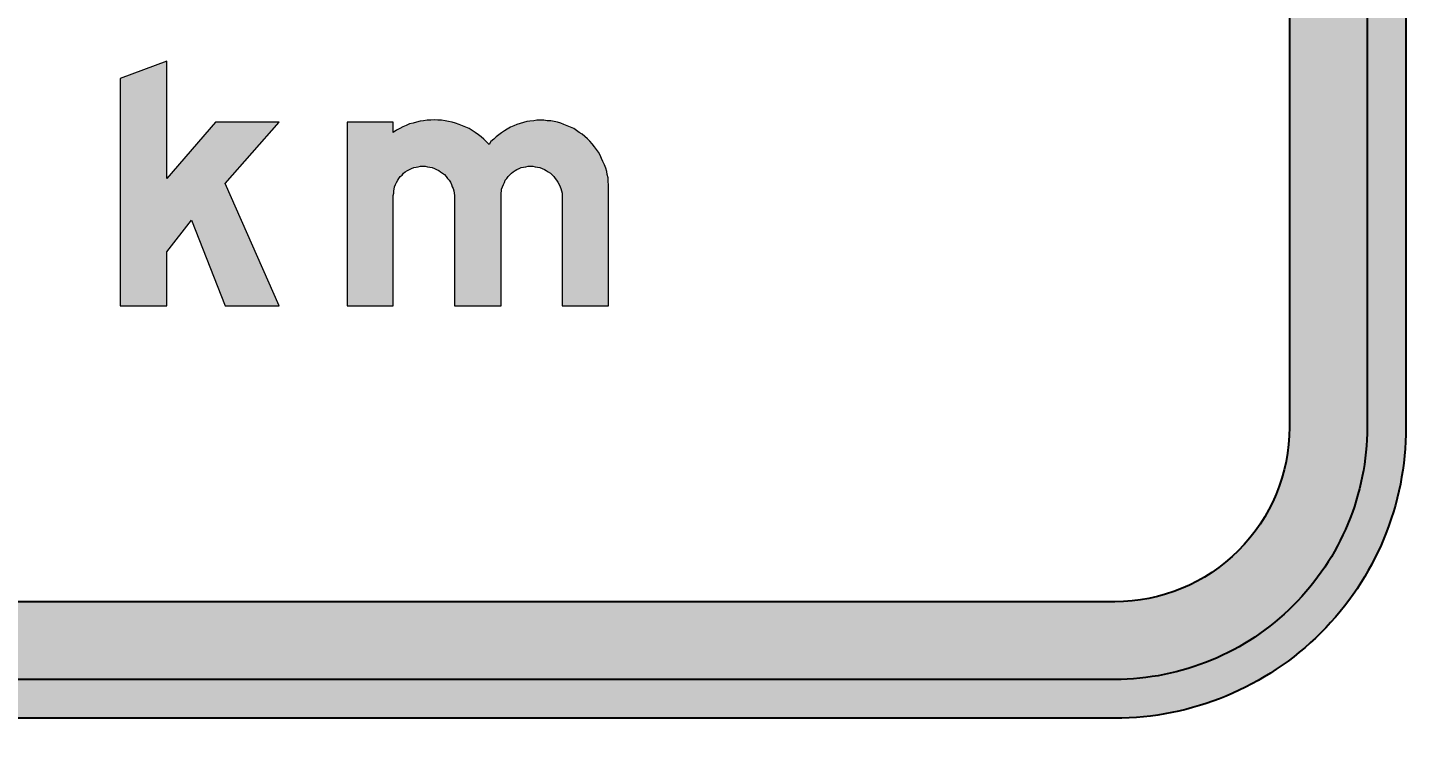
# Model space of a CAD drawing. Header units: millimetres. Extents: x 0 to 420, y 0 to 297.
# Drawn here: x 121.12 to 149.8, y 203.97 to 218.6 of the extents above; entities that cross this region are included whole.
import ezdxf

# ---------------------------------------------------------------- set-up
doc = ezdxf.new("R2010")
doc.units = ezdxf.units.MM
doc.header["$LTSCALE"] = 10
doc.layers.add('L25', color=1, linetype='Continuous')
doc.layers.add('T25', color=1, linetype='Continuous')
doc.layers.add('YELLOW', color=7, linetype='Continuous', true_color=0xfedb00)
doc.styles.add('ISO', font='iso3098b')
doc.dimstyles.new('signsdim', dxfattribs={"dimtxt": 2.5, "dimasz": 0.2, "dimexe": 1.5, "dimexo": 2, "dimgap": 1, "dimtad": 1, "dimlfac": 10, "dimrnd": 1, "dimtxsty": 'ISO', "dimblk": 'SGNDIM', "dimcen": 2.5, "dimse2": 1, "dimadec": 0, "dimazin": 0, "dimtfac": 1, "dimtix": 1, "dimtmove": 0, "dimatfit": 3, "dimfxl": 1, "dimarcsym": 0})

# ---------------------------------------------------------------- blocks, each defined once
blk = doc.blocks.new('SGNDIM')
for p, q in [((0, 4.5), (0, -4.5)), ((0, 0), (-1, 0))]:
    blk.add_line(p, q)
blk = doc.blocks.new('*D10')
at = {"layer": 'Defpoints', "color": 0, "transparency": 16777216}
for p in [(140.374, 206.552), (149.508, 203.988), (149.508, 178.704)]:
    blk.add_point(p, dxfattribs=at)
at = {"layer": 'T25', "color": 0, "lineweight": -2, "transparency": 16777216}
for p, q in [((149.508, 201.988), (149.508, 177.204)), ((140.574, 178.704), (149.308, 178.704))]:
    blk.add_line(p, q, dxfattribs=at)
at = {"layer": 'T25', "color": 0, "lineweight": -2, "transparency": 16777216, "xscale": 0.2, "yscale": 0.2, "zscale": 0.2, "rotation": 180}
blk.add_blockref('SGNDIM', (140.374, 178.704), dxfattribs=at)
at = {"layer": 'T25', "color": 0, "lineweight": -2, "transparency": 16777216, "xscale": 0.2, "yscale": 0.2, "zscale": 0.2}
blk.add_blockref('SGNDIM', (149.508, 178.704), dxfattribs=at)
at = {"layer": 'T25', "color": 0, "transparency": 16777216, "insert": (144.941, 180.954), "char_height": 2.5, "attachment_point": 5, "style": 'ISO'}
blk.add_mtext('91', dxfattribs=at)
blk = doc.blocks.new('*D27')
at = {"layer": 'Defpoints', "color": 0, "transparency": 16777216}
for p in [(55.602, 224.365), (55.602, 217.865), (163.419, 217.865)]:
    blk.add_point(p, dxfattribs=at)
at = {"layer": 'T25', "color": 0, "lineweight": -2, "transparency": 16777216}
blk.add_line((163.419, 224.165), (163.419, 218.065), dxfattribs=at)
at = {"layer": 'T25', "color": 0, "lineweight": -2, "transparency": 16777216, "xscale": 0.2, "yscale": 0.2, "zscale": 0.2}
for p, rotation in [((163.419, 224.365), 90), ((163.419, 217.865), 270)]:
    blk.add_blockref('SGNDIM', p, dxfattribs=dict(at, rotation=rotation))
at = {"layer": 'T25', "color": 0, "transparency": 16777216, "insert": (161.169, 221.115), "char_height": 2.5, "attachment_point": 5, "rotation": 90, "style": 'ISO'}
blk.add_mtext('65', dxfattribs=at)
blk = doc.blocks.new('*D34')
at = {"layer": 'Defpoints', "color": 0, "transparency": 16777216}
for p in [(150.048, 212.865), (149.44, 204.365), (163.419, 204.365)]:
    blk.add_point(p, dxfattribs=at)
at = {"layer": 'T25', "color": 0, "lineweight": -2, "transparency": 16777216}
for p, q in [((163.419, 212.665), (163.419, 204.565)), ((151.44, 204.365), (164.919, 204.365))]:
    blk.add_line(p, q, dxfattribs=at)
at = {"layer": 'T25', "color": 0, "lineweight": -2, "transparency": 16777216, "xscale": 0.2, "yscale": 0.2, "zscale": 0.2}
for p, rotation in [((163.419, 212.865), 90), ((163.419, 204.365), 270)]:
    blk.add_blockref('SGNDIM', p, dxfattribs=dict(at, rotation=rotation))
at = {"layer": 'T25', "color": 0, "transparency": 16777216, "insert": (161.169, 208.615), "char_height": 2.5, "attachment_point": 5, "rotation": 90, "style": 'ISO'}
blk.add_mtext('85', dxfattribs=at)

msp = doc.modelspace()

# ---------------------------------------------------------------- hatches: boundary and pattern name
at = {"layer": 'L25'}
h = msp.add_hatch(color=256, dxfattribs=at)
edge = h.paths.add_edge_path(flags=16)
edge.add_line((61.9077, 210.3647), (61.9077, 258.3647))
edge.add_arc((65.5077, 258.3647), 3.6, 90, 180, ccw=False)
edge.add_line((65.5077, 261.9647), (143.5077, 261.9647))
edge.add_arc((143.5077, 258.3647), 3.6, 0, 90, ccw=False)
edge.add_line((147.1077, 258.3647), (147.1077, 210.3647))
edge.add_arc((143.5077, 210.3647), 3.6, -90, 0, ccw=False)
edge.add_line((143.5077, 206.7647), (65.5077, 206.7647))
edge.add_arc((65.5077, 210.3647), 3.6, 180, 270, ccw=False)
edge = h.paths.add_edge_path()
edge.add_line((60.3077, 210.3647), (60.3077, 258.3647))
edge.add_arc((65.5077, 258.3647), 5.2, 90, 180, ccw=False)
edge.add_line((65.5077, 263.5647), (143.5077, 263.5647))
edge.add_arc((143.5077, 258.3647), 5.2, 0, 90, ccw=False)
edge.add_line((148.7077, 258.3647), (148.7077, 210.3647))
edge.add_arc((143.5077, 210.3647), 5.2, -90, 0, ccw=False)
edge.add_line((143.5077, 205.1647), (65.5077, 205.1647))
edge.add_arc((65.5077, 210.3647), 5.2, 180, 270, ccw=False)
h = msp.add_hatch(color=256, dxfattribs=at)
h.paths.add_polyline_path([(128.643, 215.1415), (128.6526, 215.1894), (128.6526, 215.2373), (128.6622, 215.2757), (128.6718, 215.3236), (128.691, 215.3715), (128.7101, 215.4098), (128.7389, 215.4577), (128.758, 215.4961), (128.7868, 215.5344), (128.8251, 215.5631), (128.8539, 215.6015), (128.8922, 215.6302), (128.9401, 215.659), (128.9784, 215.6781), (129.0168, 215.6973), (129.0647, 215.7165), (129.1126, 215.726), (129.1605, 215.7356), (129.2084, 215.7452), (129.2563, 215.7452), (129.3043, 215.7452), (129.3522, 215.7356), (129.4001, 215.726), (129.448, 215.7165), (129.4959, 215.6973), (129.5342, 215.6781), (129.5822, 215.659), (129.6205, 215.6302), (129.6588, 215.6015), (129.6971, 215.5727), (129.7355, 215.5344), (129.7642, 215.4961), (129.793, 215.4577), (129.8217, 215.4194), (129.8409, 215.3715), (129.8601, 215.3236), (129.8792, 215.2852), (129.8888, 215.2373), (129.8984, 215.1894), (129.908, 215.1415), (129.908, 215.084), (129.908, 212.8704), (130.8662, 212.8704), (130.8662, 215.1415), (130.8662, 215.1894), (130.8758, 215.2373), (130.8758, 215.2757), (130.895, 215.3236), (130.9142, 215.3715), (130.9333, 215.4098), (130.9525, 215.4577), (130.9812, 215.4961), (131.01, 215.5344), (131.0387, 215.5631), (131.0771, 215.6015), (131.1154, 215.6302), (131.1537, 215.659), (131.1921, 215.6781), (131.24, 215.6973), (131.2783, 215.7165), (131.3262, 215.726), (131.3741, 215.7356), (131.4221, 215.7452), (131.47, 215.7452), (131.5179, 215.7452), (131.5658, 215.7356), (131.6137, 215.726), (131.6616, 215.7165), (131.7095, 215.6973), (131.7575, 215.6781), (131.7958, 215.659), (131.8341, 215.6302), (131.882, 215.6015), (131.9108, 215.5727), (131.9491, 215.5344), (131.9779, 215.4961), (132.0066, 215.4577), (132.0354, 215.4194), (132.0641, 215.3715), (132.0833, 215.3236), (132.0928, 215.2852), (132.112, 215.2373), (132.1216, 215.1894), (132.1216, 215.1415), (132.1216, 215.084), (132.1216, 212.8704), (133.0799, 212.8704), (133.0799, 215.2852), (133.0799, 215.3619), (133.0703, 215.429), (133.0703, 215.5056), (133.0511, 215.5727), (133.0415, 215.6398), (133.0224, 215.7069), (132.9936, 215.774), (132.9649, 215.841), (132.9361, 215.9081), (132.9074, 215.9752), (132.8691, 216.0327), (132.8307, 216.0902), (132.7924, 216.1477), (132.7445, 216.2052), (132.6966, 216.2627), (132.6487, 216.3106), (132.5912, 216.3585), (132.5337, 216.4064), (132.4762, 216.4448), (132.4187, 216.4831), (132.3612, 216.5214), (132.2941, 216.5502), (132.227, 216.5789), (132.1599, 216.6077), (132.0928, 216.6364), (132.0258, 216.6556), (131.9587, 216.6652), (131.8916, 216.6843), (131.8149, 216.6843), (131.7479, 216.6939), (131.6712, 216.6939), (131.6041, 216.6939), (131.537, 216.6843), (131.4604, 216.6747), (131.3933, 216.6652), (131.3262, 216.646), (131.2591, 216.6268), (131.1921, 216.6077), (131.125, 216.5789), (131.0579, 216.5502), (130.9908, 216.5118), (130.9333, 216.4735), (130.8758, 216.4352), (130.8183, 216.3968), (130.7608, 216.3489), (130.7129, 216.301), (130.6554, 216.2531), (130.6171, 216.1956), (130.5596, 216.2531), (130.5117, 216.301), (130.4542, 216.3489), (130.3967, 216.3968), (130.3296, 216.4448), (130.2721, 216.4831), (130.205, 216.5214), (130.138, 216.5502), (130.0709, 216.5789), (130.0038, 216.6077), (129.9271, 216.6364), (129.8601, 216.6556), (129.7834, 216.6652), (129.7163, 216.6843), (129.6396, 216.6939), (129.563, 216.6939), (129.4863, 216.7035), (129.4192, 216.6939), (129.3426, 216.6939), (129.2659, 216.6843), (129.1988, 216.6747), (129.1222, 216.6556), (129.0551, 216.6364), (128.9784, 216.6172), (128.9114, 216.5885), (128.8443, 216.5597), (128.7772, 216.5214), (128.7101, 216.4927), (128.643, 216.4448), (128.643, 216.6556), (127.6943, 216.6556), (127.6943, 212.8704), (128.643, 212.8704)])
h.paths.add_polyline_path([(123.0179, 212.8704), (123.9762, 212.8704), (123.9762, 213.982), (124.4841, 214.6336), (125.1836, 212.8704), (126.2952, 212.8704), (125.1836, 215.3906), (126.2952, 216.6556), (124.9824, 216.6556), (123.9762, 215.4961), (123.9762, 217.9109), (123.0179, 217.5564)])
at = {"layer": 'YELLOW'}
h = msp.add_hatch(color=256, dxfattribs=at)
edge = h.paths.add_edge_path()
edge.add_line((59.5077, 210.3647), (59.5077, 258.3647))
edge.add_arc((65.5077, 258.3647), 6, 90, 180, ccw=False)
edge.add_line((65.5077, 264.3647), (143.5077, 264.3647))
edge.add_arc((143.5077, 258.3647), 6, 0, 90, ccw=False)
edge.add_line((149.5077, 258.3647), (149.5077, 210.3647))
edge.add_arc((143.5077, 210.3647), 6, -90, 0, ccw=False)
edge.add_line((143.5077, 204.3647), (65.5077, 204.3647))
edge.add_arc((65.5077, 210.3647), 6, 180, 270, ccw=False)
edge = h.paths.add_edge_path(flags=16)
edge.add_line((60.3077, 210.3647), (60.3077, 258.3647))
edge.add_arc((65.5077, 258.3647), 5.2, 90, 180, ccw=False)
edge.add_line((65.5077, 263.5647), (143.5077, 263.5647))
edge.add_arc((143.5077, 258.3647), 5.2, 0, 90, ccw=False)
edge.add_line((148.7077, 258.3647), (148.7077, 210.3647))
edge.add_arc((143.5077, 210.3647), 5.2, -90, 0, ccw=False)
edge.add_line((143.5077, 205.1647), (65.5077, 205.1647))
edge.add_arc((65.5077, 210.3647), 5.2, 180, 270, ccw=False)

# ---------------------------------------------------------------- linework, layer by layer
at = {"layer": 'L25'}
for points in [[(59.5077, 210.3647), (59.5077, 258.3647, -0.4142136), (65.5077, 264.3647), (143.5077, 264.3647, -0.4142136), (149.5077, 258.3647), (149.5077, 210.3647, -0.4142136), (143.5077, 204.3647), (65.5077, 204.3647, -0.4142136)], [(60.3077, 210.3647), (60.3077, 258.3647, -0.4142136), (65.5077, 263.5647), (143.5077, 263.5647, -0.4142136), (148.7077, 258.3647), (148.7077, 210.3647, -0.4142136), (143.5077, 205.1647), (65.5077, 205.1647, -0.4142136)], [(61.9077, 210.3647), (61.9077, 258.3647, -0.4142136), (65.5077, 261.9647), (143.5077, 261.9647, -0.4142136), (147.1077, 258.3647), (147.1077, 210.3647, -0.4142136), (143.5077, 206.7647), (65.5077, 206.7647, -0.4142136)]]:
    msp.add_lwpolyline(points, format="xyb", close=True, dxfattribs=at)
at = {"layer": 'L25', "lineweight": 0}
for points in [[(123.0179, 212.8704), (123.9762, 212.8704), (123.9762, 213.982), (124.4841, 214.6336), (125.1836, 212.8704), (126.2952, 212.8704), (125.1836, 215.3906), (126.2952, 216.6556), (124.9824, 216.6556), (123.9762, 215.4961), (123.9762, 217.9109), (123.0179, 217.5564), (123.0179, 212.8704)], [(128.643, 215.1415), (128.6526, 215.1894), (128.6526, 215.2373), (128.6622, 215.2757), (128.6718, 215.3236), (128.691, 215.3715), (128.7101, 215.4098), (128.7389, 215.4577), (128.758, 215.4961), (128.7868, 215.5344), (128.8251, 215.5631), (128.8539, 215.6015), (128.8922, 215.6302), (128.9401, 215.659), (128.9784, 215.6781), (129.0168, 215.6973), (129.0647, 215.7165), (129.1126, 215.726), (129.1605, 215.7356), (129.2084, 215.7452), (129.2563, 215.7452), (129.3043, 215.7452), (129.3522, 215.7356), (129.4001, 215.726), (129.448, 215.7165), (129.4959, 215.6973), (129.5342, 215.6781), (129.5822, 215.659), (129.6205, 215.6302), (129.6588, 215.6015), (129.6971, 215.5727), (129.7355, 215.5344), (129.7642, 215.4961), (129.793, 215.4577), (129.8217, 215.4194), (129.8409, 215.3715), (129.8601, 215.3236), (129.8792, 215.2852), (129.8888, 215.2373), (129.8984, 215.1894), (129.908, 215.1415), (129.908, 215.084), (129.908, 212.8704), (130.8662, 212.8704), (130.8662, 215.1415), (130.8662, 215.1894), (130.8758, 215.2373), (130.8758, 215.2757), (130.895, 215.3236), (130.9142, 215.3715), (130.9333, 215.4098), (130.9525, 215.4577), (130.9812, 215.4961), (131.01, 215.5344), (131.0387, 215.5631), (131.0771, 215.6015), (131.1154, 215.6302), (131.1537, 215.659), (131.1921, 215.6781), (131.24, 215.6973), (131.2783, 215.7165), (131.3262, 215.726), (131.3741, 215.7356), (131.4221, 215.7452), (131.47, 215.7452), (131.5179, 215.7452), (131.5658, 215.7356), (131.6137, 215.726), (131.6616, 215.7165), (131.7095, 215.6973), (131.7575, 215.6781), (131.7958, 215.659), (131.8341, 215.6302), (131.882, 215.6015), (131.9108, 215.5727), (131.9491, 215.5344), (131.9779, 215.4961), (132.0066, 215.4577), (132.0354, 215.4194), (132.0641, 215.3715), (132.0833, 215.3236), (132.0928, 215.2852), (132.112, 215.2373), (132.1216, 215.1894), (132.1216, 215.1415), (132.1216, 215.084), (132.1216, 212.8704), (133.0799, 212.8704), (133.0799, 215.2852), (133.0799, 215.3619), (133.0703, 215.429), (133.0703, 215.5056), (133.0511, 215.5727), (133.0415, 215.6398), (133.0224, 215.7069), (132.9936, 215.774), (132.9649, 215.841), (132.9361, 215.9081), (132.9074, 215.9752), (132.8691, 216.0327), (132.8307, 216.0902), (132.7924, 216.1477), (132.7445, 216.2052), (132.6966, 216.2627), (132.6487, 216.3106), (132.5912, 216.3585), (132.5337, 216.4064), (132.4762, 216.4448), (132.4187, 216.4831), (132.3612, 216.5214), (132.2941, 216.5502), (132.227, 216.5789), (132.1599, 216.6077), (132.0928, 216.6364), (132.0258, 216.6556), (131.9587, 216.6652), (131.8916, 216.6843), (131.8149, 216.6843), (131.7479, 216.6939), (131.6712, 216.6939), (131.6041, 216.6939), (131.537, 216.6843), (131.4604, 216.6747), (131.3933, 216.6652), (131.3262, 216.646), (131.2591, 216.6268), (131.1921, 216.6077), (131.125, 216.5789), (131.0579, 216.5502), (130.9908, 216.5118), (130.9333, 216.4735), (130.8758, 216.4352), (130.8183, 216.3968), (130.7608, 216.3489), (130.7129, 216.301), (130.6554, 216.2531), (130.6171, 216.1956), (130.5596, 216.2531), (130.5117, 216.301), (130.4542, 216.3489), (130.3967, 216.3968), (130.3296, 216.4448), (130.2721, 216.4831), (130.205, 216.5214), (130.138, 216.5502), (130.0709, 216.5789), (130.0038, 216.6077), (129.9271, 216.6364), (129.8601, 216.6556), (129.7834, 216.6652), (129.7163, 216.6843), (129.6396, 216.6939), (129.563, 216.6939), (129.4863, 216.7035), (129.4192, 216.6939), (129.3426, 216.6939), (129.2659, 216.6843), (129.1988, 216.6747), (129.1222, 216.6556), (129.0551, 216.6364), (128.9784, 216.6172), (128.9114, 216.5885), (128.8443, 216.5597), (128.7772, 216.5214), (128.7101, 216.4927), (128.643, 216.4448), (128.643, 216.6556), (127.6943, 216.6556), (127.6943, 212.8704), (128.643, 212.8704)]]:
    msp.add_lwpolyline(points, close=True, dxfattribs=at)

# ---------------------------------------------------------------- dimensions: what is measured, and where the dimension line sits
at = {"layer": 'T25'}
for base, p1, p2, override, picture, middle in [((163.4192, 217.8647), (55.602, 224.3647), (55.602, 217.8647), {"dimse1": 1}, '*D27', (161.1692, 221.1147)), ((163.4192, 204.3647), (150.0477, 212.8647), (149.4402, 204.3647), {"dimse1": 1, "dimse2": 0}, '*D34', (161.1692, 208.6147))]:
    dim = msp.add_linear_dim(base=base, p1=p1, p2=p2, angle=90, dimstyle='signsdim', override=override, dxfattribs=at)
    dim.commit()
    dim.dimension.update_dxf_attribs({"geometry": picture, "text_midpoint": middle})
dim = msp.add_linear_dim(base=(149.5077, 178.7043), p1=(140.3736, 206.5516), p2=(149.5077, 203.9875), dimstyle='signsdim', override={"dimse1": 1, "dimse2": 0}, dxfattribs=at)
dim.commit()
dim.dimension.update_dxf_attribs({"geometry": '*D10', "text_midpoint": (144.9407, 180.9543)})

doc.saveas('drawing.dxf')
